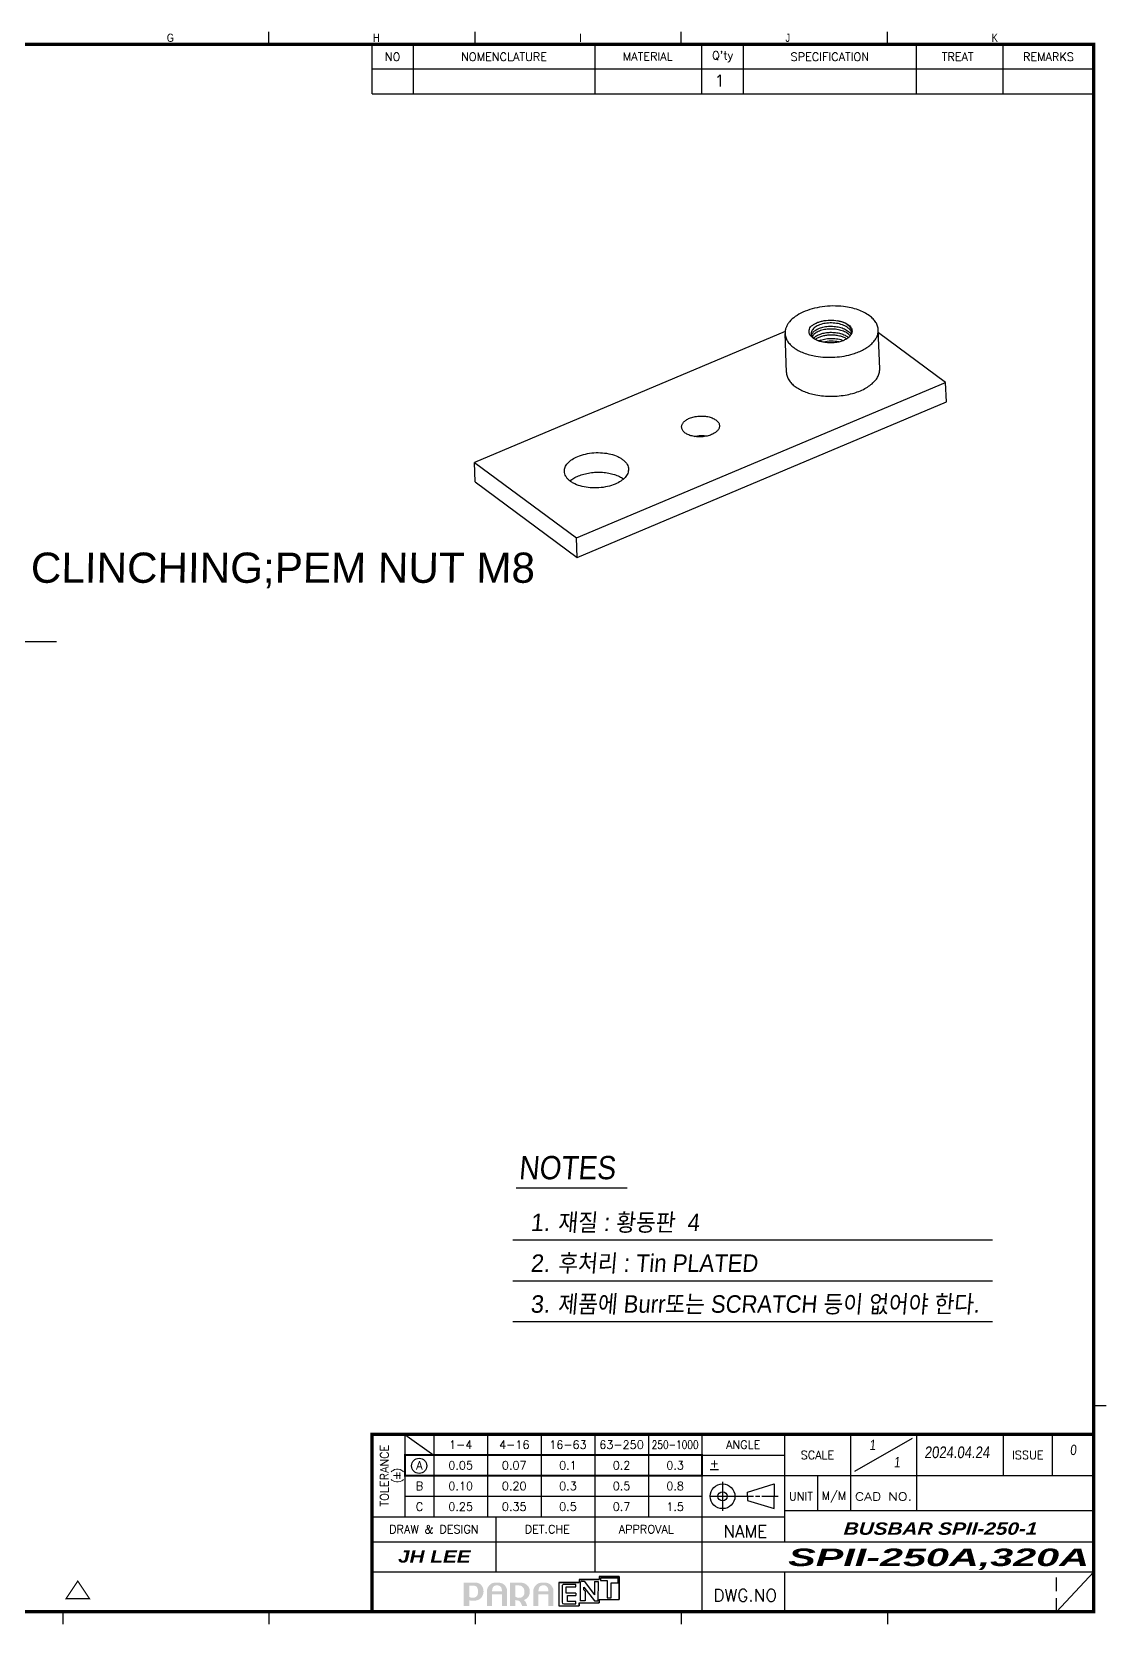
# Model space of a CAD drawing. Extents: x -425 to 6552, y -3049 to 3105.
# Drawn here: x 5074.2 to 5258.3, y -2550.6 to -2277.6 of the extents above; entities that cross this region are included whole.
import ezdxf
from ezdxf.enums import TextEntityAlignment as Align

# ---------------------------------------------------------------- set-up
doc = ezdxf.new("R2010")
doc.units = 0
doc.linetypes.add('CENTER', pattern=[17.8, 10.75, -2.35, 2.35, -2.35])
doc.linetypes.add('HIDDEN', pattern=[3.525, 2.35, -1.175])
doc.layers.get('0').update_dxf_attribs({"linetype": 'CONTINUOUS'})
for name, color, linetype in [('2', 2, 'CONTINUOUS'), ('3', 112, 'CENTER'), ('DIM', 1, 'CONTINUOUS')]:
    doc.layers.add(name, color=color, linetype=linetype)
doc.styles.add('A', font='GOTHIC.TTF')
doc.styles.add('HANGUL1', font='arial.ttf', dxfattribs={"width": 0.8, "oblique": 5, "height": 2.5})
doc.styles.add('N', font='arialbi.ttf', dxfattribs={"width": 0.8, "oblique": 5})
doc.styles.add('OMI-1', font='arial.ttf', dxfattribs={"oblique": 1})
doc.styles.add('SIM', font='simplex')
doc.styles.get("Standard").update_dxf_attribs({"font": 'gulim.ttc', "width": 0.8, "height": 2})

# ---------------------------------------------------------------- blocks, each defined once
blk = doc.blocks.new('L1')
at = {"const_width": 0.3}
blk.add_lwpolyline([(0, 10), (0, 5), (72, 5), (72, 10), (0, 10)], dxfattribs=at)
blk.add_circle((3.44, 7.38), 1.84)

msp = doc.modelspace()

# ---------------------------------------------------------------- hatches: boundary and pattern name
h = msp.add_hatch(color=256)
edge = h.paths.add_edge_path()
edge.add_spline(control_points=[(5150.46, -2545.79), (5150.31, -2545.96), (5150.09, -2546.07), (5149.75, -2546.07), (5149.67, -2546.07), (5149.55, -2546.06), (5149.41, -2546.03), (5149.26, -2546), (5149.18, -2545.92), (5149.15, -2545.89), (5149.15, -2545.83), (5149.15, -2544.1), (5149.15, -2544), (5149.24, -2544), (5149.79, -2544), (5149.79, -2544), (5150.1, -2544), (5150.31, -2544.08), (5150.46, -2544.26), (5150.61, -2544.43), (5150.66, -2544.73), (5150.66, -2544.99), (5150.66, -2545.26), (5150.61, -2545.62), (5150.46, -2545.79)], knot_values=[0, 0, 0, 0, 1, 1, 1, 2, 2, 2, 3, 3, 3, 4, 4, 4, 5, 5, 5, 6, 6, 6, 7, 7, 7, 8, 8, 8, 8], degree=3, periodic=0)
edge = h.paths.add_edge_path(flags=16)
edge.add_spline(control_points=[(5149.82, -2543.46), (5149.82, -2543.46), (5148.35, -2543.46), (5148.35, -2543.46), (5148.35, -2543.46), (5148.21, -2543.46), (5148.21, -2543.46), (5148.21, -2543.46), (5148.21, -2547.46), (5148.21, -2547.46), (5148.21, -2547.46), (5149.15, -2547.46), (5149.15, -2547.46), (5149.15, -2547.46), (5149.15, -2546.62), (5149.15, -2546.49), (5149.24, -2546.52), (5149.36, -2546.58), (5149.79, -2546.6), (5150.24, -2546.61), (5150.89, -2546.46), (5151.18, -2546.11), (5151.46, -2545.77), (5151.6, -2545.4), (5151.6, -2545), (5151.6, -2544.53), (5151.44, -2544.14), (5151.13, -2543.82), (5150.81, -2543.51), (5150.37, -2543.46), (5149.82, -2543.46)], knot_values=[0, 0, 0, 0, 1, 1, 1, 2, 2, 2, 3, 3, 3, 4, 4, 4, 5, 5, 5, 6, 6, 6, 7, 7, 7, 8, 8, 8, 9, 9, 9, 10, 10, 10, 10], degree=3, periodic=0)
h = msp.add_hatch(color=256)
edge = h.paths.add_edge_path()
edge.add_spline(control_points=[(5154.76, -2544.97), (5154.66, -2544.97), (5153.07, -2544.97), (5153.06, -2544.97), (5153.06, -2544.97), (5153.06, -2544.96), (5153.06, -2544.96), (5153.06, -2544.74), (5153.12, -2544.36), (5153.26, -2544.2), (5153.38, -2544.06), (5153.61, -2543.94), (5153.9, -2543.94), (5154.19, -2543.94), (5154.39, -2544.03), (5154.54, -2544.18), (5154.68, -2544.32), (5154.76, -2544.74), (5154.76, -2544.96), (5154.76, -2544.96), (5154.76, -2544.97), (5154.76, -2544.97)], knot_values=[0, 0, 0, 0, 1, 1, 1, 2, 2, 2, 3, 3, 3, 4, 4, 4, 5, 5, 5, 6, 6, 6, 7, 7, 7, 7], degree=3, periodic=0)
edge = h.paths.add_edge_path(flags=16)
edge.add_spline(control_points=[(5153.9, -2543.46), (5153.26, -2543.46), (5152.86, -2543.62), (5152.59, -2543.94), (5152.32, -2544.26), (5152.19, -2544.52), (5152.19, -2544.9), (5152.19, -2544.9), (5152.19, -2547.46), (5152.19, -2547.46), (5152.19, -2547.46), (5153.06, -2547.46), (5153.06, -2547.46), (5153.06, -2547.46), (5153.06, -2546.26), (5153.06, -2545.48), (5153.07, -2545.48), (5154.66, -2545.48), (5154.76, -2545.48), (5154.76, -2545.58), (5154.76, -2547.46), (5154.76, -2547.46), (5154.76, -2547.46), (5155.64, -2547.46), (5155.64, -2547.46), (5155.64, -2547.46), (5155.64, -2544.9), (5155.64, -2544.9), (5155.64, -2544.52), (5155.5, -2544.26), (5155.24, -2543.94), (5154.96, -2543.62), (5154.53, -2543.46), (5153.9, -2543.46)], knot_values=[0, 0, 0, 0, 1, 1, 1, 2, 2, 2, 3, 3, 3, 4, 4, 4, 5, 5, 5, 6, 6, 6, 7, 7, 7, 8, 8, 8, 9, 9, 9, 10, 10, 10, 11, 11, 11, 11], degree=3, periodic=0)
h = msp.add_hatch(color=256)
edge = h.paths.add_edge_path()
edge.add_spline(control_points=[(5158.37, -2545.83), (5158.19, -2546), (5157.97, -2546.09), (5157.66, -2546.09), (5157.57, -2546.09), (5157.46, -2546.07), (5157.36, -2546.04), (5157.26, -2546), (5157.07, -2545.9), (5157.05, -2545.88), (5157.05, -2545.82), (5157.05, -2544.07), (5157.05, -2543.97), (5157.14, -2543.97), (5157.74, -2543.97), (5157.74, -2543.97), (5158.02, -2543.97), (5158.18, -2544.11), (5158.36, -2544.29), (5158.53, -2544.47), (5158.62, -2544.77), (5158.62, -2545.01), (5158.62, -2545.28), (5158.56, -2545.66), (5158.37, -2545.83)], knot_values=[0, 0, 0, 0, 1, 1, 1, 2, 2, 2, 3, 3, 3, 4, 4, 4, 5, 5, 5, 6, 6, 6, 7, 7, 7, 8, 8, 8, 8], degree=3, periodic=0)
edge = h.paths.add_edge_path(flags=16)
edge.add_spline(control_points=[(5157.77, -2543.46), (5157.77, -2543.46), (5156.3, -2543.46), (5156.3, -2543.46), (5156.3, -2543.46), (5156.16, -2543.46), (5156.16, -2543.46), (5156.16, -2543.46), (5156.16, -2547.46), (5156.16, -2547.46), (5156.16, -2547.46), (5157.05, -2547.46), (5157.05, -2547.46), (5157.05, -2547.46), (5157.05, -2546.59), (5157.05, -2546.46), (5157.14, -2546.49), (5157.24, -2546.51), (5157.32, -2546.53), (5157.33, -2546.53), (5157.6, -2546.56), (5157.67, -2546.57), (5157.81, -2546.67), (5157.93, -2546.87), (5158.02, -2547.01), (5158.11, -2547.15), (5158.22, -2547.46), (5158.22, -2547.46), (5158.22, -2547.46), (5159.06, -2547.46), (5159.06, -2547.46), (5159.06, -2547.46), (5158.95, -2546.99), (5158.83, -2546.8), (5158.76, -2546.69), (5158.66, -2546.58), (5158.53, -2546.47), (5158.79, -2546.36), (5159.04, -2546.2), (5159.21, -2545.99), (5159.44, -2545.72), (5159.53, -2545.39), (5159.53, -2545.02), (5159.53, -2544.52), (5159.39, -2544.22), (5159.07, -2543.91), (5158.75, -2543.61), (5158.31, -2543.46), (5157.77, -2543.46)], knot_values=[0, 0, 0, 0, 1, 1, 1, 2, 2, 2, 3, 3, 3, 4, 4, 4, 5, 5, 5, 6, 6, 6, 7, 7, 7, 8, 8, 8, 9, 9, 9, 10, 10, 10, 11, 11, 11, 12, 12, 12, 13, 13, 13, 14, 14, 14, 15, 15, 15, 16, 16, 16, 16], degree=3, periodic=0)
h = msp.add_hatch(color=256)
edge = h.paths.add_edge_path()
edge.add_spline(control_points=[(5162.72, -2544.97), (5162.62, -2544.97), (5161.02, -2544.97), (5161.01, -2544.97), (5161.01, -2544.97), (5161.01, -2544.96), (5161.01, -2544.96), (5161.01, -2544.74), (5161.08, -2544.36), (5161.21, -2544.2), (5161.33, -2544.06), (5161.56, -2543.94), (5161.85, -2543.94), (5162.15, -2543.94), (5162.35, -2544.03), (5162.49, -2544.18), (5162.64, -2544.32), (5162.72, -2544.74), (5162.72, -2544.96), (5162.72, -2544.96), (5162.72, -2544.97), (5162.72, -2544.97)], knot_values=[0, 0, 0, 0, 1, 1, 1, 2, 2, 2, 3, 3, 3, 4, 4, 4, 5, 5, 5, 6, 6, 6, 7, 7, 7, 7], degree=3, periodic=0)
edge = h.paths.add_edge_path(flags=16)
edge.add_spline(control_points=[(5161.85, -2543.46), (5161.22, -2543.46), (5160.81, -2543.62), (5160.54, -2543.94), (5160.28, -2544.26), (5160.14, -2544.52), (5160.14, -2544.9), (5160.14, -2544.9), (5160.14, -2547.46), (5160.14, -2547.46), (5160.14, -2547.46), (5161.01, -2547.46), (5161.01, -2547.46), (5161.01, -2547.46), (5161.01, -2546.26), (5161.01, -2545.48), (5161.02, -2545.48), (5162.62, -2545.48), (5162.72, -2545.48), (5162.72, -2545.58), (5162.72, -2547.46), (5162.72, -2547.46), (5162.72, -2547.46), (5163.59, -2547.46), (5163.59, -2547.46), (5163.59, -2547.46), (5163.59, -2544.9), (5163.59, -2544.9), (5163.59, -2544.52), (5163.46, -2544.26), (5163.19, -2543.94), (5162.92, -2543.62), (5162.49, -2543.46), (5161.85, -2543.46)], knot_values=[0, 0, 0, 0, 1, 1, 1, 2, 2, 2, 3, 3, 3, 4, 4, 4, 5, 5, 5, 6, 6, 6, 7, 7, 7, 8, 8, 8, 9, 9, 9, 10, 10, 10, 11, 11, 11, 11], degree=3, periodic=0)

# ---------------------------------------------------------------- linework, layer by layer
for p, q in [((5114.8, -2279.76), (5114.8, -2277.64)), ((5150.16, -2279.76), (5150.16, -2277.64)), ((5185.51, -2279.76), (5185.51, -2277.64)), ((5220.87, -2279.76), (5220.87, -2277.64)), ((5132.48, -2288.25), (5132.48, -2279.76)), ((5139.55, -2279.76), (5139.55, -2288.25)), ((5170.66, -2279.76), (5170.66, -2288.25)), ((5189.05, -2288.25), (5189.05, -2279.76)), ((5196.12, -2279.76), (5196.12, -2288.25)), ((5225.82, -2288.25), (5225.82, -2279.76)), ((5240.67, -2288.25), (5240.67, -2279.76)), ((5132.48, -2284.01), (5256.23, -2284.01)), ((5132.48, -2288.25), (5256.23, -2288.25)), ((5156.6, -2484.72), (5238.86, -2484.72)), ((5156.6, -2491.72), (5238.86, -2491.72)), ((5156.6, -2498.72), (5238.86, -2498.72)), ((5256.23, -2513.12), (5258.35, -2513.12)), ((5138.13, -2518.07), (5143.08, -2521.61)), ((5138.13, -2518.07), (5138.13, -2532.21)), ((5143.08, -2518.07), (5143.08, -2532.21)), ((5152.28, -2518.07), (5152.28, -2532.21)), ((5161.47, -2518.07), (5161.47, -2532.21)), ((5170.66, -2518.07), (5170.66, -2541.61)), ((5179.86, -2518.07), (5179.86, -2532.21)), ((5189.05, -2518.07), (5189.05, -2548.48)), ((5203.19, -2518.07), (5203.19, -2536.46)), ((5214.51, -2518.07), (5214.51, -2531.11)), ((5225.11, -2518.78), (5215.21, -2524.43)), ((5225.82, -2518.07), (5225.82, -2531.11)), ((5240.67, -2518.07), (5240.67, -2525.14)), ((5249.16, -2525.14), (5249.16, -2518.07)), ((5138.13, -2521.61), (5203.19, -2521.61)), ((5190.46, -2524.08), (5191.88, -2524.08)), ((5138.13, -2525.14), (5256.23, -2525.14)), ((5192.58, -2526.2), (5192.58, -2531.15)), ((5196.83, -2527.97), (5201.42, -2526.56)), ((5201.42, -2526.56), (5201.42, -2528.68)), ((5208.85, -2525.14), (5208.85, -2531.11)), ((5138.13, -2528.68), (5189.05, -2528.68)), ((5190.46, -2528.68), (5197.89, -2528.68)), ((5196.83, -2528.68), (5196.83, -2527.97)), ((5196.83, -2528.68), (5196.83, -2529.38)), ((5196.83, -2529.38), (5201.42, -2530.8)), ((5198.24, -2528.68), (5198.95, -2528.68)), ((5199.3, -2528.68), (5202.13, -2528.68)), ((5201.42, -2530.8), (5201.42, -2528.68)), ((5132.48, -2532.21), (5203.19, -2532.21)), ((5153.69, -2532.21), (5153.69, -2541.61)), ((5203.19, -2531.11), (5256.23, -2531.11)), ((5132.48, -2536.46), (5189.05, -2536.46)), ((5189.05, -2536.46), (5256.23, -2536.46)), ((5132.48, -2541.61), (5256.23, -2541.61)), ((5167.98, -2543.48), (5164.53, -2543.48)), ((5164.53, -2543.48), (5164.53, -2547.46)), ((5167.44, -2543.81), (5165.35, -2543.81)), ((5167.44, -2544.23), (5167.44, -2543.81)), ((5171.43, -2542.95), (5167.98, -2542.95)), ((5167.98, -2542.95), (5167.98, -2543.48)), ((5168.18, -2543.5), (5168.18, -2546.61)), ((5168.46, -2543.21), (5168.87, -2543.21)), ((5168.87, -2543.21), (5170.63, -2545.55)), ((5170.62, -2543.26), (5171.23, -2543.26)), ((5170.62, -2543.26), (5170.63, -2545.55)), ((5171.23, -2543.26), (5171.22, -2546.61)), ((5174.87, -2542.42), (5171.43, -2542.42)), ((5171.43, -2542.42), (5171.43, -2542.95)), ((5174.66, -2542.71), (5171.64, -2542.71)), ((5171.64, -2542.71), (5171.64, -2543.14)), ((5171.64, -2543.14), (5172.79, -2543.14)), ((5172.79, -2543.14), (5172.8, -2546.1)), ((5173.5, -2546.1), (5173.5, -2543.53)), ((5173.5, -2543.53), (5174.66, -2543.53)), ((5174.66, -2543.53), (5174.66, -2542.71)), ((5174.87, -2546.39), (5174.87, -2542.42)), ((5203.19, -2541.61), (5203.19, -2548.48)), ((5249.86, -2548.48), (5256.23, -2541.61)), ((5165.07, -2544.09), (5165.07, -2546.84)), ((5165.74, -2545.26), (5165.74, -2544.23)), ((5165.74, -2544.23), (5167.44, -2544.23)), ((5167.44, -2545.26), (5165.74, -2545.26)), ((5166.02, -2546.7), (5166.02, -2545.68)), ((5166.02, -2545.68), (5167.44, -2545.68)), ((5167.44, -2545.26), (5167.44, -2545.68)), ((5169.01, -2546.61), (5168.18, -2546.61)), ((5168.78, -2544.69), (5168.79, -2544.26)), ((5168.78, -2544.69), (5169, -2544.96)), ((5168.79, -2544.26), (5170.62, -2546.62)), ((5169, -2544.96), (5169.01, -2546.61)), ((5170.62, -2546.62), (5171.22, -2546.61)), ((5171.43, -2546.93), (5171.43, -2546.39)), ((5171.43, -2546.39), (5174.87, -2546.39)), ((5172.8, -2546.1), (5173.5, -2546.1)), ((5079.44, -2548.48), (5079.44, -2550.6)), ((5114.8, -2548.48), (5114.8, -2550.6)), ((5150.16, -2548.48), (5150.16, -2550.6)), ((5164.53, -2547.46), (5167.98, -2547.46)), ((5165.35, -2547.12), (5167.44, -2547.12)), ((5167.44, -2546.7), (5166.02, -2546.7)), ((5167.44, -2547.12), (5167.44, -2546.7)), ((5167.98, -2547.46), (5167.98, -2546.93)), ((5167.98, -2546.93), (5171.43, -2546.93)), ((5185.51, -2548.48), (5185.51, -2550.6)), ((5220.87, -2548.48), (5220.87, -2550.6))]:
    msp.add_line(p, q)
at = {"color": 7, "linetype": 'CONTINUOUS'}
for p, q in [((5203.3, -2329.03), (5150.03, -2351.46)), ((5230.83, -2337.74), (5219.29, -2329.22)), ((5167.53, -2364.39), (5230.83, -2337.74)), ((5230.95, -2341.08), (5230.83, -2337.74)), ((5167.66, -2367.73), (5230.95, -2341.08)), ((5150.15, -2354.8), (5150.03, -2351.46)), ((5150.03, -2351.46), (5167.53, -2364.39)), ((5150.15, -2354.8), (5167.66, -2367.73)), ((5167.66, -2367.73), (5167.53, -2364.39))]:
    msp.add_line(p, q, dxfattribs=at)
at = {"color": 4, "linetype": 'CONTINUOUS'}
for p, q in [((5203.53, -2336.01), (5203.29, -2329.33)), ((5219.52, -2335.42), (5219.28, -2328.74))]:
    msp.add_line(p, q, dxfattribs=at)
at = {"color": 3}
for p, q in [((5164.53, -2543.48), (5164.53, -2547.46)), ((5164.53, -2543.48), (5167.98, -2543.48)), ((5167.98, -2542.95), (5167.98, -2543.48)), ((5167.98, -2542.95), (5171.43, -2542.95)), ((5171.43, -2542.42), (5171.43, -2542.95)), ((5171.43, -2542.42), (5174.87, -2542.42)), ((5174.87, -2542.42), (5174.87, -2546.39)), ((5171.43, -2546.39), (5171.43, -2546.93)), ((5171.43, -2546.39), (5174.87, -2546.39)), ((5164.53, -2547.46), (5167.98, -2547.46)), ((5167.98, -2546.93), (5167.98, -2547.46)), ((5167.98, -2546.93), (5171.43, -2546.93))]:
    msp.add_line(p, q, dxfattribs=at)
at = {"linetype": 'HIDDEN'}
msp.add_line((5249.86, -2548.48), (5249.86, -2541.61), dxfattribs=at)
for points, const_width in [([(5256.23, -2279.76), (4867.3, -2279.76), (4867.3, -2548.48), (5256.23, -2548.48)], 0.566), ([(5082.03, -2543.22), (5084.03, -2546.22), (5080.03, -2546.22)], 0.2)]:
    msp.add_lwpolyline(points, close=True, dxfattribs=dict(const_width=const_width))
for points, const_width in [([(5256.23, -2518.07), (5132.48, -2518.07), (5132.48, -2548.48)], 0.566), ([(5138.13, -2521.61), (5138.13, -2525.14), (5189.05, -2525.14), (5189.05, -2521.61), (5138.13, -2521.61)], 0.354)]:
    msp.add_lwpolyline(points, dxfattribs=dict(const_width=const_width))
for radius in [2.12, 0.791]:
    msp.add_circle((5192.58, -2528.68), radius)
at = {"color": 4, "linetype": 'CONTINUOUS'}
for centre, radius, start, end in [((5210.02, -2332.45), 2.58, 123.973, 125.3233), ((5210.72, -2334.3), 4.03, 109.4676, 113.9087), ((5213.25, -2329.76), 1.58, 29.4047, 29.65), ((5213.5, -2329.17), 1.28, 7.9558, 15.3673), ((5213.72, -2328.95), 1.06, 358.4321, 2.1001)]:
    msp.add_arc(centre, radius, start, end, dxfattribs=at)
for centre, start, end in [((5165.35, -2544.09), 89.9532, 180.0946), ((5168.46, -2543.5), 90.2374, 180), ((5165.35, -2546.84), 180.0946, 270.0249)]:
    msp.add_arc(centre, 0.283, start, end)
for points, knots in [([(5213.33, -2324.73), (5212.73, -2324.66), (5211.5, -2324.6), (5209.68, -2324.73), (5207.94, -2325.09), (5206.38, -2325.64), (5205.06, -2326.38), (5204.19, -2327.13), (5203.7, -2327.8), (5203.45, -2328.3), (5203.31, -2328.81), (5203.28, -2329.16), (5203.29, -2329.33)], [0, 0, 0, 0, 0.150611, 0.302401, 0.449764, 0.587566, 0.711797, 0.820407, 0.869167, 0.914761, 0.958008, 1, 1, 1, 1]), ([(5217.77, -2326.3), (5217.49, -2326.1), (5216.86, -2325.71), (5215.8, -2325.27), (5214.61, -2324.93), (5213.77, -2324.79), (5213.33, -2324.73)], [0, 0, 0, 0, 0.220801, 0.463169, 0.724283, 1, 1, 1, 1]), ([(5207.74, -2329.78), (5207.64, -2329.67), (5207.49, -2329.43), (5207.39, -2329.01), (5207.45, -2328.59), (5207.57, -2328.34), (5207.65, -2328.22)], [0, 0, 0, 0, 0.260972, 0.502342, 0.742694, 1, 1, 1, 1]), ([(5207.65, -2328.22), (5207.76, -2328.1), (5208.04, -2327.88), (5208.52, -2327.6), (5209.07, -2327.37), (5209.9, -2327.14), (5211.01, -2327.01), (5211.91, -2327.09), (5212.34, -2327.18)], [0, 0, 0, 0, 0.100519, 0.211661, 0.332524, 0.461381, 0.732315, 1, 1, 1, 1]), ([(5214.14, -2328.43), (5213.91, -2328.24), (5213.34, -2327.91), (5212.36, -2327.63), (5211.28, -2327.51), (5210.21, -2327.58), (5209.38, -2327.79), (5208.8, -2328.04), (5208.44, -2328.26), (5208.15, -2328.5), (5207.94, -2328.76), (5207.81, -2329.04), (5207.79, -2329.24), (5207.79, -2329.33)], [0, 0, 0, 0, 0.124238, 0.265413, 0.415923, 0.565709, 0.704432, 0.766994, 0.823965, 0.875069, 0.920593, 0.961591, 1, 1, 1, 1]), ([(5207.95, -2329.37), (5208.05, -2329.19), (5208.27, -2328.96), (5208.64, -2328.7), (5209.12, -2328.46), (5209.81, -2328.23), (5210.73, -2328.1), (5211.69, -2328.1), (5212.63, -2328.25), (5213.47, -2328.53), (5213.96, -2328.82), (5214.16, -2328.99)], [0, 0, 0, 0, 0.089355, 0.141419, 0.198344, 0.324946, 0.464053, 0.608447, 0.750339, 0.882579, 1, 1, 1, 1]), ([(5214.74, -2328.83), (5214.72, -2328.73), (5214.64, -2328.54), (5214.46, -2328.27), (5214.22, -2328.02), (5213.82, -2327.71), (5213.2, -2327.39), (5212.64, -2327.24), (5212.34, -2327.18)], [0, 0, 0, 0, 0.098199, 0.202407, 0.314475, 0.435364, 0.703015, 1, 1, 1, 1]), ([(5212.34, -2327.18), (5212.67, -2327.23), (5213.15, -2327.34), (5213.72, -2327.59), (5214.08, -2327.8), (5214.38, -2328.04), (5214.6, -2328.31), (5214.74, -2328.6), (5214.78, -2328.81), (5214.78, -2328.91)], [0, 0, 0, 0, 0.310883, 0.452294, 0.58234, 0.700606, 0.807871, 0.906394, 1, 1, 1, 1]), ([(5219.28, -2328.74), (5219.27, -2328.52), (5219.19, -2328.07), (5218.88, -2327.42), (5218.4, -2326.82), (5218, -2326.47), (5217.77, -2326.3)], [0, 0, 0, 0, 0.225236, 0.461636, 0.718166, 1, 1, 1, 1]), ([(5203.29, -2329.33), (5203.3, -2329.55), (5203.38, -2330.01), (5203.68, -2330.65), (5204.16, -2331.26), (5204.57, -2331.61), (5204.79, -2331.77)], [0, 0, 0, 0, 0.225236, 0.461636, 0.718166, 1, 1, 1, 1]), ([(5208.28, -2330.25), (5208.22, -2330.21), (5208.03, -2330.08), (5207.85, -2329.92), (5207.74, -2329.78)], [0, 0, 0, 0, 0.267132, 1, 1, 1, 1]), ([(5207.79, -2329.33), (5207.79, -2329.42), (5207.83, -2329.6), (5207.96, -2329.86), (5208.17, -2330.1), (5208.35, -2330.24), (5208.44, -2330.3)], [0, 0, 0, 0, 0.220438, 0.454372, 0.712356, 1, 1, 1, 1]), ([(5207.85, -2329.61), (5207.85, -2329.6), (5207.86, -2329.56), (5207.87, -2329.53), (5207.89, -2329.5)], [0, 0, 0, 0, 0.247117, 1, 1, 1, 1]), ([(5207.89, -2329.5), (5207.89, -2329.49), (5207.91, -2329.44), (5207.93, -2329.4), (5207.95, -2329.37)], [0, 0, 0, 0, 0.245926, 1, 1, 1, 1]), ([(5214.18, -2329.47), (5213.98, -2329.31), (5213.49, -2329.02), (5212.65, -2328.73), (5211.71, -2328.58), (5210.75, -2328.58), (5209.83, -2328.71), (5209.14, -2328.94), (5208.66, -2329.18), (5208.29, -2329.43), (5208.07, -2329.67), (5207.97, -2329.85)], [0, 0, 0, 0, 0.117374, 0.249552, 0.391382, 0.535732, 0.674832, 0.801473, 0.858435, 0.910545, 1, 1, 1, 1]), ([(5208.21, -2330.12), (5208.36, -2329.97), (5208.73, -2329.7), (5209.4, -2329.41), (5210.19, -2329.21), (5211.06, -2329.13), (5211.95, -2329.17), (5212.8, -2329.33), (5213.56, -2329.61), (5214, -2329.87), (5214.19, -2330.03)], [0, 0, 0, 0, 0.098102, 0.213379, 0.3427, 0.480844, 0.621566, 0.758515, 0.886003, 1, 1, 1, 1]), ([(5209.46, -2330.73), (5209.24, -2330.67), (5208.83, -2330.55), (5208.45, -2330.36), (5208.28, -2330.25)], [0, 0, 0, 0, 0.525146, 1, 1, 1, 1]), ([(5208.44, -2330.3), (5208.59, -2330.39), (5208.92, -2330.56), (5209.27, -2330.68), (5209.46, -2330.73)], [0, 0, 0, 0, 0.47091, 1, 1, 1, 1]), ([(5213.86, -2330.27), (5213.68, -2330.16), (5213.27, -2329.97), (5212.6, -2329.77), (5211.88, -2329.65), (5211.14, -2329.62), (5210.41, -2329.67), (5209.72, -2329.8), (5209.1, -2330.01), (5208.74, -2330.21), (5208.58, -2330.31)], [0, 0, 0, 0, 0.117172, 0.244015, 0.377377, 0.513299, 0.647508, 0.775751, 0.894216, 1, 1, 1, 1]), ([(5209.37, -2330.5), (5209.67, -2330.39), (5210.32, -2330.23), (5211.33, -2330.16), (5212.35, -2330.26), (5213, -2330.43), (5213.31, -2330.55)], [0, 0, 0, 0, 0.239201, 0.495991, 0.754714, 1, 1, 1, 1]), ([(5214.61, -2329.55), (5214.52, -2329.7), (5214.28, -2329.99), (5213.79, -2330.34), (5213.18, -2330.62), (5212.48, -2330.83), (5211.73, -2330.95), (5210.95, -2330.98), (5210.18, -2330.91), (5209.69, -2330.8), (5209.46, -2330.73)], [0, 0, 0, 0, 0.09272, 0.199438, 0.3198, 0.451226, 0.58975, 0.730649, 0.868967, 1, 1, 1, 1]), ([(5212.53, -2330.8), (5212.09, -2330.71), (5211.2, -2330.63), (5210.31, -2330.73), (5209.88, -2330.83)], [0, 0, 0, 0, 0.505605, 1, 1, 1, 1]), ([(5214.62, -2328.98), (5214.59, -2328.93), (5214.46, -2328.72), (5214.29, -2328.55), (5214.14, -2328.43)], [0, 0, 0, 0, 0.235822, 1, 1, 1, 1]), ([(5214.16, -2328.99), (5214.21, -2329.03), (5214.39, -2329.18), (5214.54, -2329.37), (5214.63, -2329.51)], [0, 0, 0, 0, 0.264969, 1, 1, 1, 1]), ([(5214.47, -2329.75), (5214.45, -2329.72), (5214.36, -2329.63), (5214.26, -2329.54), (5214.18, -2329.47)], [0, 0, 0, 0, 0.242347, 1, 1, 1, 1]), ([(5214.78, -2328.98), (5214.78, -2329.07), (5214.74, -2329.27), (5214.66, -2329.46), (5214.61, -2329.55)], [0, 0, 0, 0, 0.485608, 1, 1, 1, 1]), ([(5214.74, -2329.24), (5214.73, -2329.22), (5214.7, -2329.13), (5214.66, -2329.05), (5214.63, -2328.99)], [0, 0, 0, 0, 0.245665, 1, 1, 1, 1]), ([(5214.96, -2332.85), (5215.58, -2332.65), (5216.47, -2332.3), (5217.51, -2331.66), (5218.15, -2331.14), (5218.66, -2330.58), (5219.03, -2329.99), (5219.25, -2329.37), (5219.28, -2328.95), (5219.28, -2328.74)], [0, 0, 0, 0, 0.308124, 0.447718, 0.576447, 0.694397, 0.802634, 0.903379, 1, 1, 1, 1]), ([(5204.79, -2331.77), (5205.04, -2331.95), (5205.58, -2332.29), (5206.49, -2332.7), (5207.5, -2333.03), (5208.22, -2333.18), (5208.59, -2333.25)], [0, 0, 0, 0, 0.223031, 0.465554, 0.725505, 1, 1, 1, 1]), ([(5208.59, -2333.25), (5209.11, -2333.34), (5210.19, -2333.45), (5211.81, -2333.44), (5213.42, -2333.25), (5214.46, -2333), (5214.96, -2332.85)], [0, 0, 0, 0, 0.248804, 0.503332, 0.756159, 1, 1, 1, 1]), ([(5203.53, -2336.01), (5203.54, -2336.23), (5203.62, -2336.69), (5203.93, -2337.33), (5204.41, -2337.94), (5204.81, -2338.29), (5205.04, -2338.45)], [0, 0, 0, 0, 0.225234, 0.461642, 0.718148, 1, 1, 1, 1]), ([(5213.94, -2339.85), (5214.34, -2339.77), (5215.12, -2339.58), (5216.21, -2339.19), (5217.18, -2338.71), (5218.02, -2338.15), (5218.69, -2337.53), (5219.18, -2336.86), (5219.47, -2336.15), (5219.53, -2335.66), (5219.52, -2335.42)], [0, 0, 0, 0, 0.15975, 0.311672, 0.453612, 0.584072, 0.702472, 0.809475, 0.907329, 1, 1, 1, 1]), ([(5205.04, -2338.45), (5205.27, -2338.62), (5205.78, -2338.94), (5206.62, -2339.33), (5207.56, -2339.65), (5208.23, -2339.81), (5208.58, -2339.88)], [0, 0, 0, 0, 0.224062, 0.466704, 0.726172, 1, 1, 1, 1]), ([(5208.58, -2339.88), (5209.01, -2339.96), (5209.9, -2340.09), (5211.69, -2340.16), (5213.05, -2340.02), (5213.94, -2339.85)], [0, 0, 0, 0, 0.245103, 0.49696, 1, 1, 1, 1])]:
    msp.add_open_spline(points, degree=3, knots=knots, dxfattribs=at)
at = {"color": 7, "linetype": 'CONTINUOUS'}
for points, knots in [([(5185.56, -2345.4), (5185.55, -2345.33), (5185.57, -2345.18), (5185.66, -2344.88), (5185.9, -2344.52), (5186.34, -2344.16), (5186.71, -2343.97), (5186.91, -2343.88)], [0, 0, 0, 0, 0.100671, 0.204629, 0.43204, 0.696647, 1, 1, 1, 1]), ([(5186.91, -2343.88), (5187.16, -2343.78), (5187.7, -2343.61), (5188.55, -2343.49), (5189.41, -2343.49), (5190.24, -2343.62), (5190.96, -2343.87), (5191.47, -2344.17), (5191.76, -2344.46), (5191.92, -2344.68), (5192.02, -2344.92), (5192.05, -2345.08), (5192.05, -2345.16)], [0, 0, 0, 0, 0.138009, 0.284992, 0.433659, 0.576452, 0.706703, 0.819901, 0.869879, 0.915857, 0.95877, 1, 1, 1, 1]), ([(5190.7, -2346.69), (5190.45, -2346.79), (5189.91, -2346.96), (5189.06, -2347.08), (5188.2, -2347.08), (5187.37, -2346.95), (5186.65, -2346.7), (5186.14, -2346.4), (5185.85, -2346.11), (5185.69, -2345.89), (5185.59, -2345.65), (5185.56, -2345.48), (5185.56, -2345.4)], [0, 0, 0, 0, 0.138009, 0.284992, 0.433659, 0.576452, 0.706703, 0.819901, 0.869879, 0.915857, 0.95877, 1, 1, 1, 1]), ([(5187.73, -2346.99), (5188.1, -2346.9), (5188.86, -2346.8), (5189.63, -2346.85), (5190.01, -2346.91)], [0, 0, 0, 0, 0.499992, 1, 1, 1, 1]), ([(5192.05, -2345.16), (5192.06, -2345.24), (5192.04, -2345.38), (5191.96, -2345.68), (5191.71, -2346.05), (5191.27, -2346.41), (5190.9, -2346.6), (5190.7, -2346.69)], [0, 0, 0, 0, 0.100671, 0.204629, 0.43204, 0.696647, 1, 1, 1, 1]), ([(5167.74, -2350.43), (5168.17, -2350.25), (5169.08, -2349.97), (5170.52, -2349.76), (5171.98, -2349.77), (5173.38, -2349.99), (5174.43, -2350.34), (5175.15, -2350.73), (5175.6, -2351.05), (5175.96, -2351.4), (5176.23, -2351.78), (5176.4, -2352.18), (5176.44, -2352.46), (5176.45, -2352.6)], [0, 0, 0, 0, 0.137981, 0.284923, 0.433554, 0.576314, 0.706534, 0.765509, 0.819942, 0.869909, 0.915876, 0.958779, 1, 1, 1, 1]), ([(5165.46, -2353), (5165.45, -2352.88), (5165.47, -2352.63), (5165.58, -2352.26), (5165.77, -2351.9), (5166.14, -2351.43), (5166.79, -2350.89), (5167.4, -2350.57), (5167.74, -2350.43)], [0, 0, 0, 0, 0.100586, 0.204454, 0.314418, 0.432525, 0.696865, 1, 1, 1, 1]), ([(5176.45, -2352.6), (5176.45, -2352.72), (5176.43, -2352.97), (5176.32, -2353.34), (5176.13, -2353.7), (5175.77, -2354.17), (5175.12, -2354.71), (5174.5, -2355.03), (5174.16, -2355.17)], [0, 0, 0, 0, 0.100586, 0.204454, 0.314418, 0.432525, 0.696865, 1, 1, 1, 1]), ([(5174.16, -2355.17), (5173.74, -2355.35), (5172.82, -2355.63), (5171.39, -2355.84), (5169.92, -2355.83), (5168.53, -2355.62), (5167.47, -2355.26), (5166.75, -2354.87), (5166.31, -2354.55), (5165.95, -2354.2), (5165.68, -2353.82), (5165.51, -2353.42), (5165.46, -2353.14), (5165.46, -2353)], [0, 0, 0, 0, 0.137981, 0.284923, 0.433554, 0.576314, 0.706534, 0.765509, 0.819942, 0.869909, 0.915876, 0.958779, 1, 1, 1, 1]), ([(5166.44, -2354.64), (5166.63, -2354.46), (5167.09, -2354.13), (5167.59, -2353.88), (5167.87, -2353.77)], [0, 0, 0, 0, 0.474402, 1, 1, 1, 1]), ([(5167.87, -2353.77), (5168.17, -2353.64), (5168.82, -2353.42), (5169.85, -2353.21), (5170.92, -2353.1), (5172, -2353.12), (5173.04, -2353.25), (5174.01, -2353.49), (5174.87, -2353.83), (5175.37, -2354.13), (5175.59, -2354.3)], [0, 0, 0, 0, 0.124009, 0.255219, 0.390215, 0.525368, 0.656988, 0.78168, 0.896633, 1, 1, 1, 1])]:
    msp.add_open_spline(points, degree=3, knots=knots, dxfattribs=at)
at = {"layer": '2'}
msp.add_lwpolyline([(5157.2, -2475.8), (5176.2, -2475.8)], dxfattribs=at)
at = {"layer": '3', "linetype": 'CENTER', "ltscale": 0.5}
msp.add_line((5078.41, -2382.2), (4937.74, -2382.2), dxfattribs=at)

# ---------------------------------------------------------------- block references
at = {"xscale": 0.7071428571428572, "yscale": 0.7071428571428572, "zscale": 0.7071428571428572}
msp.add_blockref('L1', (5138.13, -2528.68), dxfattribs=at)

# ---------------------------------------------------------------- texts
at = {"width": 0.85}
for s, p in [('G', (5097.3, -2279.36)), ('H', (5132.65, -2279.36)), ('I', (5168.01, -2279.36)), ('J', (5203.37, -2279.36)), ('K', (5238.72, -2279.36))]:
    msp.add_text(s, height=1.41, dxfattribs=at).set_placement(p)
at = {"style": 'SIM'}
for s, height, p in [('NO', 1.414, (5136.01, -2281.91)), ('NOMENCLATURE', 1.4143, (5155.11, -2281.91)), ("Q'ty", 1.414, (5192.58, -2281.91)), ('SPECIFICATION', 1.4143, (5210.97, -2281.91)), ('TREAT', 1.414, (5232.89, -2281.91)), ('REMARKS', 1.414, (5248.45, -2281.91)), ('1', 2, (5192.06, -2286.01)), ('1-4', 1.414, (5147.68, -2519.84)), ('4-16', 1.414, (5156.87, -2519.84)), ('16-63', 1.414, (5166.07, -2519.84)), ('63-250', 1.414, (5175.26, -2519.84)), ('ANGLE', 1.414, (5196.12, -2519.84)), ('SCALE', 1.414, (5208.85, -2521.61)), ('ISSUE', 1.414, (5244.91, -2521.61)), ('A', 1.41, (5140.61, -2523.37)), ('0.05', 1.414, (5147.68, -2523.37)), ('0.07', 1.414, (5156.87, -2523.37)), ('0.1', 1.414, (5166.07, -2523.37)), ('0.2', 1.414, (5175.26, -2523.37)), ('0.3', 1.414, (5184.45, -2523.37)), ('B', 1.41, (5140.61, -2526.91)), ('0.10', 1.414, (5147.68, -2526.91)), ('0.20', 1.414, (5156.87, -2526.91)), ('0.3', 1.414, (5166.07, -2526.91)), ('0.5', 1.414, (5175.26, -2526.91)), ('0.8', 1.414, (5184.45, -2526.91)), ('C', 1.41, (5140.61, -2530.45)), ('0.25', 1.414, (5147.68, -2530.45)), ('0.35', 1.414, (5156.87, -2530.45)), ('0.5', 1.414, (5166.07, -2530.45)), ('0.7', 1.414, (5175.26, -2530.45)), ('1.5', 1.414, (5184.45, -2530.45)), ('UNIT', 1.414, (5206.02, -2528.68)), ('M/M', 1.414, (5211.68, -2528.68)), ('DRAW & DESIGN', 1.4143, (5143.08, -2534.33)), ('DET.CHE', 1.414, (5162.53, -2534.33)), ('APPROVAL', 1.414, (5179.5, -2534.33)), ('NAME', 2.121, (5196.47, -2534.69)), ('DWG.NO', 2.121, (5196.47, -2545.65))]:
    msp.add_text(s, height=height, dxfattribs=at).set_placement(p, align=Align.MIDDLE)
for s, height, p in [('MATERIAL', 1.414, (5179.75, -2282.57)), ('+', 1.41, (5191.17, -2523.73))]:
    msp.add_text(s, height=height, dxfattribs=at).set_placement(p, align=Align.CENTER)
at = {"oblique": 5}
for s, height, style, width, p in [('NOTES', 4, 'A', 0.9, (5157.6, -2474.34)), ('재질 : 황동판  4', 3, 'HANGUL1', 0.9, (5164.32, -2483.22)), ('후처리 : Tin PLATED', 3, 'HANGUL1', 0.9, (5164.32, -2490.22)), ('제품에 Burr또는 SCRATCH 등이 없어야 한다.', 3, 'HANGUL1', 0.9, (5164.32, -2497.22)), ('1', 1.77, 'OMI-1', 0.8, (5217.73, -2520.77)), ('1', 1.77, 'OMI-1', 0.8, (5221.93, -2523.72)), ('BUSBAR SPII-250-1', 2.1214, 'N', 1.2, (5213.29, -2535.28))]:
    msp.add_text(s, height=height, dxfattribs=dict(at, style=style, width=width)).set_placement(p)
at = {"style": 'A', "oblique": 5}
for s, p in [('1.', (5159.62, -2483.22)), ('2.', (5159.62, -2490.22)), ('3.', (5159.62, -2497.22))]:
    msp.add_text(s, height=3, dxfattribs=at).set_placement(p)
at = {"style": 'SIM', "width": 0.8}
msp.add_text('250-1000', height=1.414, dxfattribs=at).set_placement((5184.45, -2519.84), align=Align.MIDDLE)
at = {"style": 'SIM'}
for s, height, p in [('TOLERANCE', 1.414, (5135.31, -2525.14)), ('( )', 1.414, (5137.43, -2525.14)), ('-', 1.41, (5137.88, -2525.12))]:
    msp.add_text(s, height=height, rotation=90, dxfattribs=at).set_placement(p, align=Align.CENTER)
at = {"style": 'OMI-1', "oblique": 5, "width": 0.8}
for s, height, p in [('2024.04.24', 2, (5232.78, -2522.14)), ('0', 1.77, (5252.69, -2521.61))]:
    msp.add_text(s, height=height, dxfattribs=at).set_placement(p, align=Align.CENTER)
at = {"style": 'SIM'}
msp.add_text('+', height=1.41, rotation=90, dxfattribs=at).set_placement((5136.65, -2525.12), align=Align.MIDDLE)
for s, height, style, width, p, p2 in [('CAD NO.', 1.414, 'SIM', 1.123032, (5215.28, -2529.43), (5225.04, -2529.43)), ('SPII-250A,320A', 3, 'N', 1.690229, (5203.83, -2540.64), (5255.41, -2540.64))]:
    msp.add_text(s, height=height, dxfattribs=dict(style=style, width=width)).set_placement(p, p2, align=Align.FIT)
at = {"style": 'N', "width": 1.2}
msp.add_text('JH LEE', height=2.121, dxfattribs=at).set_placement((5136.94, -2540.05))
at = {"layer": 'DIM', "insert": (5073.95, -2366.91), "char_height": 5.1799, "width": 97.2667, "attachment_point": 1, "style": 'OMI-1'}
msp.add_mtext('CLINCHING;PEM NUT M8', dxfattribs=at)

doc.saveas('drawing.dxf')
